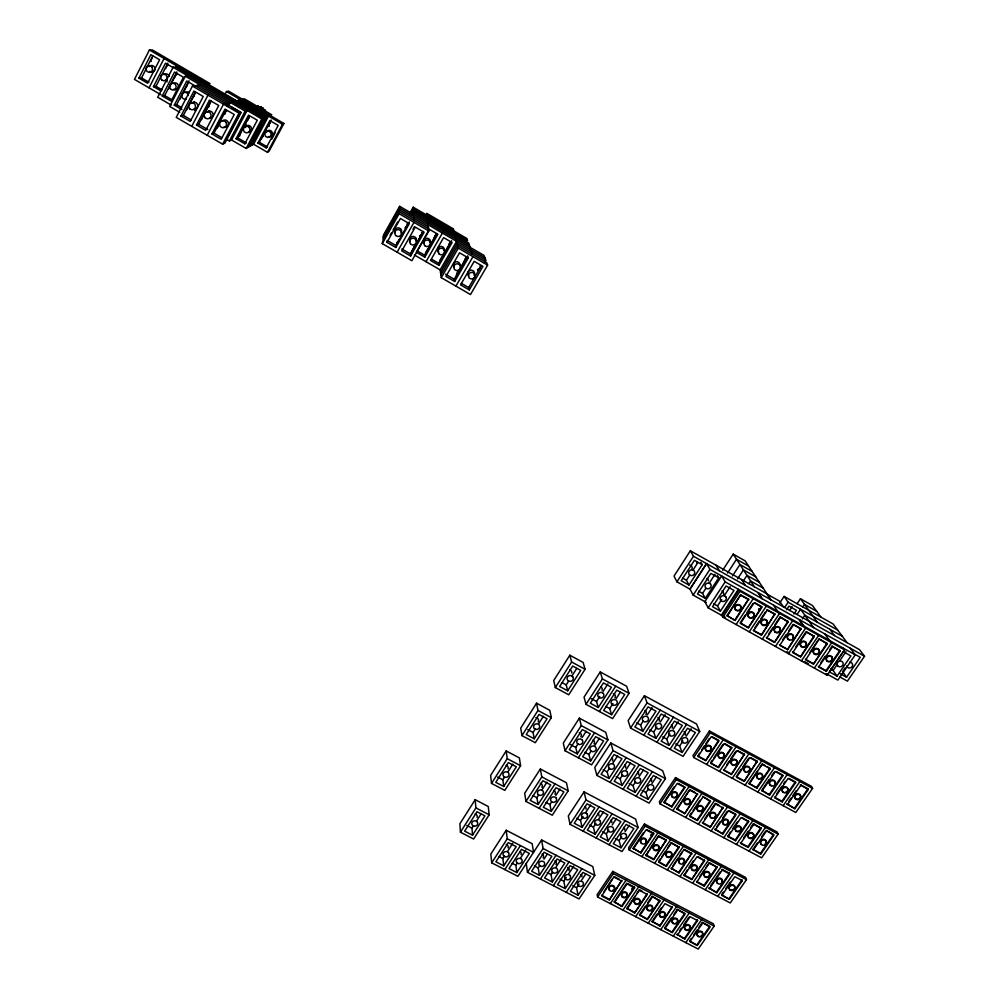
<?xml version="1.0" encoding="UTF-8"?>
<svg xmlns="http://www.w3.org/2000/svg" width="999" height="999" viewBox="0 0 999 999"><rect width="100%" height="100%" fill="white"/><g stroke="black" fill="none" stroke-linecap="round" stroke-linejoin="round"><path stroke-width="1.5" d="M428.146 224.763L428.808 230.969L411.875 260.714L382.28 243.644L399.125 213.711L399.263 211.788L428.583 228.846M399.637 206.306L383.579 234.877L382.954 239.161L399.388 209.927L399.637 206.306L484.016 255.419L485.764 260.165L484.24 262.774M395.966 245.554L387.187 240.484L386.95 242.37L395.816 247.49L395.966 245.554L409.315 221.928M382.28 243.644L382.617 241.371L399.263 211.788M207.705 83.941L210.052 83.616L152.46 50.012L149.425 49.95L134.453 79.396L160.951 94.743M138.886 78.159L150.861 54.633L159.615 59.74L147.627 83.217L138.886 78.159L141.508 77.934L148.926 82.243M141.508 77.934L152.685 56.019M149.051 87.85L164.061 58.491M160.939 90.934L153.484 86.613L165.484 63.162L172.964 67.52M153.484 86.613L155.956 86.314L167.857 63.087M178.659 66.995L173.089 67.27L157.705 97.253L171.216 105.07M162.238 95.991L174.538 72.04L183.454 77.235L171.129 101.136L162.238 95.991L164.673 95.592L172.228 99.962M164.673 95.592L176.873 71.878M168.544 88.936L176.661 73.164M187.999 75.961L185.302 76.211L169.693 106.456L179.683 112.238M181.955 109.628L174.263 105.182L186.751 81.019L195.742 86.264M174.263 105.182L176.623 104.683L188.986 80.769M179.832 99.288L188.062 83.367M200.349 84.977L192.432 86.076L176.224 117.37L222.627 144.181L224.937 143.082L241.096 112.475L195.13 85.702M180.956 116.046L193.918 91.059L203.234 96.478L190.247 121.416L180.956 116.046L183.329 115.422L191.209 119.98M183.329 115.422L195.454 92.07M186.638 109.815L195.18 93.357M191.733 126.336L208.004 95.142M196.478 125.012L209.478 100.112L218.756 105.507L205.732 130.37L196.478 125.012L198.676 124.301L210.839 101.011M202.685 117.32L211.251 100.924M225.037 94.243L226.461 91.533L228.534 91.134L283.941 123.489L269.068 151.224L267.47 152.298L253.571 144.243L246.154 148.439L231.518 139.972L229.383 140.984L226.673 139.423M207.205 135.265L223.514 104.183L230.282 102.422L228.134 106.506M211.938 133.953L224.987 109.128L234.228 114.498L221.166 139.286L211.938 133.953L213.986 133.142L226.174 109.94M226.636 105.744L228.084 102.984L197.765 85.327M222.627 144.181L238.986 113.187L241.096 112.475M227.984 136.276L232.892 126.973M234.29 124.326L239.897 113.699M229.383 140.984L245.18 111.101L247.153 110.439L231.518 139.972M236.026 138.724L248.526 115.135L257.292 120.242L244.78 143.794L236.026 138.724L237.737 137.912L249.375 115.921M238.798 136.376L248.976 117.183M244.78 127.447L246.216 124.738M246.154 148.439L261.813 118.993L268.556 116.109L253.571 144.243M248.064 147.352L263.561 118.244L175.911 67.133M249.95 146.291L265.259 117.52L149.425 49.95M251.773 145.255L266.933 116.808L238.574 100.262M257.867 143.044L269.855 120.579L278.197 125.449L266.184 147.877L257.867 143.044L259.29 142.233L271.166 119.98M271.728 139.173L275.225 132.642M267.47 152.298L282.505 124.251L283.941 123.489M383.266 236.988L399.513 208.092L484.877 257.767M390.147 235.227L391.633 232.592M393.107 229.97L397.552 222.078M386.95 242.37L400.412 218.469L409.303 223.639L395.816 247.49M409.528 213.686L413.186 207.193L466.945 238.524L467.582 240.572L413.224 208.903L413.186 207.193M411.001 212.837L413.224 208.903M411.488 214.91L413.736 210.926L468.693 242.944L470.766 249.55M397.103 252.198L413.998 222.352M412.987 229.295L414.473 226.673M410.601 253.609L423.214 231.418M410.614 256.031L424.125 232.243L415.272 227.098L401.773 250.924L410.614 256.031L410.601 254.008L423.251 231.768M436.65 223.988L437.4 222.352L445.654 227.273L444.855 228.659M445.679 227.385L444.905 228.896L436.675 224.101L437.4 222.352M425.399 253.509L436.8 233.529M424.812 257.18L437.887 234.278L429.37 229.32L416.308 252.26L424.812 257.18L424.675 255.22L436.863 233.878M426.024 261.688L442.395 233.054M440.184 260.289L450.849 241.696M438.986 265.372L452.097 242.545L443.606 237.6L430.519 260.477L438.986 265.372L438.711 263.349L451.685 240.722M441.283 277.685L440.184 269.88L456.605 241.308L458.304 248.114L441.283 277.685L470.492 294.53L487.599 265.147L486.675 262.625L457.717 245.791L440.909 275.012M440.547 272.415L457.155 243.531L485.764 260.165M456.393 274.887L466.858 256.768M454.682 281.481L454.233 279.221L467.732 255.869L468.306 257.904L454.682 281.481L445.929 276.423L459.54 252.809L468.306 257.904M455.919 286.126L472.977 256.643M469.28 289.91L482.942 266.408L474.2 261.326L460.551 284.865L469.28 289.91L468.693 287.562L481.456 265.584M475.187 799.687L459.89 823.75L460.427 832.192L473.638 839.01L489.148 814.784L488.286 806.518L475.187 799.687L475.899 807.904L460.427 832.192M506.193 750.936L490.621 775.424L491.508 783.403L504.795 790.359L520.566 765.709L519.355 757.891L506.193 750.936L507.255 758.678L491.508 783.403M536.55 703.196L520.716 728.096L521.953 735.614L535.302 742.707L551.348 717.619L549.787 710.289L536.55 703.196L537.974 710.464L521.953 735.614M569.83 655.207L553.708 680.531L555.332 687.574L568.743 694.792L585.077 669.293L583.129 662.424L569.83 655.207L571.64 662L585.077 669.293M555.332 687.574L571.64 662M472.539 835.214L484.927 815.846L477.01 811.737L464.635 831.131L472.539 835.214L471.978 828.146L473.613 825.586M476.885 820.466L480.969 814.06M503.708 786.488L516.308 766.782L508.354 762.587L495.754 782.329L503.708 786.488L502.847 779.807L504.507 777.197M507.842 771.99L512.837 764.16M534.228 738.773L547.052 718.718L539.048 714.447L526.236 734.527L534.228 738.773L533.079 732.467L535.464 728.746M538.636 723.776L543.394 716.308M567.682 690.796L580.731 670.404L572.689 666.046L559.652 686.475L567.682 690.796L566.221 684.889L568.643 681.093M571.878 676.036L576.723 668.456M600.249 671.952L584.053 697.115L586.001 704.32L612.599 718.631L629.058 693.356L626.623 686.263L600.249 671.952L602.397 678.908L629.058 693.356M540.347 768.98L524.687 793.293L525.949 801.435L552.272 815.221L568.181 790.808L566.445 782.779L540.347 768.98L541.795 776.897L525.949 801.435M586.001 704.32L602.397 678.908M506.206 830.244L507.267 838.76L533.541 852.384L532.205 843.743L506.206 830.244L490.821 854.095L491.708 862.836L517.907 876.335L541.62 839.947L592.807 866.583L594.78 875.374L579.07 898.938L527.472 872.314L526.223 863.548M579.37 718.156L563.311 743.031L565.022 750.724L591.595 764.859L607.904 739.872L605.719 732.292L579.37 718.156L581.268 725.611L565.022 750.724M767.02 593.868L690.359 550.774L674.025 576.073L676.935 581.83L689.909 589.073L706.48 563.586M491.708 862.836L507.267 838.76M598.289 707.517L590.322 703.221L603.433 682.929L611.413 687.25L598.289 707.517L596.553 701.473L599.8 696.453M603.046 691.42L607.916 683.89M538.074 804.507L550.749 784.939L542.857 780.768L530.194 800.374L538.074 804.507L536.913 797.689L538.586 795.092M541.933 789.922L546.952 782.155M676.935 581.83L693.481 556.268L690.359 550.774M503.758 865.833L516.208 846.64L508.341 842.569L495.904 861.787L503.758 865.833L502.909 858.516L504.557 855.981M507.842 850.898L512.774 843.281M577.285 753.87L590.284 733.84L582.317 729.57L569.33 749.637L577.285 753.87L575.749 747.427L578.159 743.706M582.18 737.487L586.201 731.28M599.325 711.488L615.746 686.138M700.861 562.362L702.197 564.685L688.973 585.064L686.425 580.232L689.697 575.187M692.981 570.129L697.889 562.549M539.135 808.341L555.007 783.865M504.82 869.605L520.417 845.591M611.588 714.672L603.633 710.389L616.77 690.147L624.725 694.467L611.588 714.672L609.715 708.578L612.974 703.558M616.233 698.551L620.292 692.295M578.334 757.804L594.605 732.754M551.223 811.4L563.923 791.882L556.056 787.724L543.356 807.279L551.223 811.4L549.937 804.52L551.623 801.947M555.819 795.491L560.002 789.035M516.845 872.589L529.333 853.446L521.49 849.375L509.015 868.556L516.845 872.589L515.884 865.209L517.532 862.686M520.829 857.617L525.774 850.012M590.571 760.938L603.596 740.971L595.641 736.713L582.629 756.718L590.571 760.938L588.898 754.432L591.321 750.724M594.542 745.766L599.388 738.336M693.156 595.117L709.927 569.368L706.605 563.673L690.034 589.16L693.156 595.117L706.231 602.409M717.282 575.436L718.718 577.847L705.294 598.376L702.572 593.381L705.893 588.286M709.215 583.191L715.034 574.288M722.664 570.254L733.204 554.12L745.129 560.864L770.941 599.787M610.826 742.969L594.792 767.482L596.84 775.374L649.1 803.121L665.459 778.633L662.662 770.716L610.826 742.969L613.061 750.624L665.459 778.633M527.472 872.314L543.056 848.501L541.62 839.947M644.442 695.716L628.134 720.641L630.569 728.084L683.079 756.343L699.725 731.443L696.528 723.975L644.442 695.716L647.077 702.896L699.725 731.443M584.078 791.87L568.306 815.958L570.042 824.312L622.002 851.535L638.099 827.472L635.626 819.093L584.078 791.87L586.001 799.987L570.042 824.312M727.522 573.051L736.538 559.278L748.588 566.083M596.84 775.374L613.061 750.624M708.154 607.829L725.162 581.88L721.628 575.986L704.832 601.673L708.154 607.829L725.286 617.37M539.398 875.286L551.86 856.28L544.093 852.259L531.643 871.278L539.398 875.286L538.236 867.944L539.885 865.421M544.005 859.14L547.302 854.12M630.569 728.084L647.077 702.896M732.492 575.923L739.947 564.547L752.122 571.403M608.953 778.471L601.098 774.3L614.073 754.532L621.94 758.728L608.953 778.471L607.142 771.865L609.552 768.194M612.762 763.298L617.582 755.956M720.404 611.113L712.512 606.718L726.098 585.988L734.003 590.421L720.404 611.113L717.507 605.943L721.728 599.537M724.25 595.691L730.144 586.713M642.769 731.243L634.877 726.985L648.076 706.88L655.981 711.163L642.769 731.243L640.621 725.012L643.069 721.278M647.165 715.047L652.072 707.579M737.562 578.846L743.431 569.917L755.731 576.848M540.434 879.008L556.043 855.244M582.08 827.347L594.842 807.954L587.025 803.833L574.263 823.263L582.08 827.347L580.519 820.354L583.041 816.508M585.576 812.662L590.634 804.957M609.964 782.342L626.223 757.654M743.593 580.556L746.99 575.399L759.415 582.392M721.34 615.172L738.373 589.298M552.322 881.955L564.822 863.011L557.08 858.99L544.592 877.971L552.322 881.955L551.048 874.562L552.697 872.052M556.006 867.045L560.951 859.527M643.756 735.177L660.302 710.064M722.926 617.207L740.022 591.271L739.085 589.747L722.04 615.621L722.926 617.207L827.247 675.274L844.592 649.912L843.381 648.251M583.091 831.156L599.088 806.892M726.985 615.559L740.634 594.867L748.526 599.288L735.164 620.479L726.985 615.559L735.164 620.479M727.284 616.083L740.634 594.867M622.052 785.439L614.223 781.268L627.222 761.55L635.064 765.746L622.052 785.439L620.117 778.77L622.689 774.862M626.136 769.655L630.419 763.149M748.9 583.616L750.624 581.006L763.174 588.074M655.918 738.323L648.051 734.09L661.276 714.035L669.168 718.306L655.918 738.323L653.658 732.042L656.93 727.072M660.214 722.115L665.134 714.66M553.346 885.663L568.993 861.975M595.092 834.177L607.892 814.834L600.099 810.726L587.312 830.094L595.092 834.177L593.418 827.122L595.953 823.288M598.488 819.455L603.558 811.775M623.051 789.297L639.335 764.672M734.864 619.942L748.526 599.288M565.209 888.611L577.734 869.717L570.017 865.708L557.504 884.639L565.209 888.611L563.823 881.168L566.308 877.422M568.793 873.675L573.751 866.17M656.905 742.257L673.476 717.207M736.101 624.537L753.234 598.676M596.103 837.961L612.125 813.773M741.008 621.603L745.279 615.147M746.99 612.574L752.971 603.546M635.114 792.369L627.31 788.223L640.322 768.556L648.151 772.739L635.114 792.369L633.066 785.651L635.639 781.755M639.085 776.56L643.393 770.067M669.043 745.391L661.201 741.171L674.45 721.166L682.305 725.424L669.043 745.391L666.658 739.048L669.942 734.103M673.226 729.145L678.159 721.715M566.233 892.307L581.905 868.68M608.079 840.983L620.903 821.69L613.124 817.594L600.312 836.912L608.079 840.983L606.293 833.878L608.828 830.057M612.212 824.949L616.445 818.568M748.313 627.797L740.459 623.426L754.145 602.772L762.025 607.18L748.313 627.797L761.7 606.655L755.132 602.984M636.101 796.215L652.422 771.665M578.071 895.254L590.621 876.41L582.917 872.402L570.379 891.283L578.071 895.254L576.573 887.761L579.058 884.015M581.543 880.281L585.689 874.05M670.004 749.312L686.613 724.337M749.238 631.855L766.395 606.056M609.078 844.754L625.137 820.629M754.982 627.622L759.265 621.191M760.976 618.618L765.259 612.187M648.126 799.287L640.347 795.154L653.396 775.536L661.188 779.707L648.126 799.287L645.966 792.519L648.551 788.636M651.997 783.453L656.318 776.972M682.117 752.434L674.3 748.226L687.574 728.283L695.416 732.529L682.117 752.434L679.62 746.041L682.916 741.108M686.201 736.163L691.133 728.758M621.016 847.764L613.286 843.705L626.123 824.437L633.878 828.533L621.016 847.764L619.118 840.621L621.665 836.8M625.062 831.705L629.295 825.349M779.857 602.809L784.128 596.415L833.191 624.038L847.04 642.644M774.812 614.01L761.425 635.102L774.812 614.01L766.97 609.615M762.337 639.148L779.532 613.423M784.69 607.392L788.136 602.222L784.128 596.415M768.93 633.641L773.214 627.222M774.937 624.662L779.22 618.244M780.431 617.494L766.683 638.036L774.5 642.382L788.261 621.878L780.082 616.97L788.261 621.878M786.525 609.777L788.985 606.106L796.428 610.289L793.968 613.96M612.762 871.365L597.102 894.754L597.602 897.002L698.226 949.05L714.173 926.098L713.361 923.788L612.762 871.365L613.311 873.563L597.602 897.002M644.48 823.988L628.546 847.789L629.145 849.924L730.257 902.959L746.478 879.607L745.579 877.409L644.48 823.988L645.117 826.086L746.478 879.607M675.536 777.609L659.34 801.797L660.014 803.833L761.613 857.841L778.109 834.103L777.11 832.005L675.536 777.609L676.261 779.595L778.109 834.103M629.145 849.924L645.117 826.086M660.014 803.833L676.261 779.595M789.547 610.551L792.145 606.668M709.452 730.993L692.969 755.594L693.743 757.517L795.791 812.499L812.574 788.373L811.475 786.375L709.452 730.993L710.277 732.854L812.574 788.373M604.07 891.495L612.424 879.02M633.953 846.902L643.319 832.954M664.859 800.811L674.362 786.625M693.743 757.517L710.277 732.854M797.102 603.746L800.449 598.751L812.462 605.519L820.978 617.157M619.18 879.17L614.098 876.523L601.735 895.978L609.34 899.924L621.715 880.494L609.34 899.924M633.304 848.888L646.078 829.844L653.733 833.878L640.946 852.896L633.104 848.176L640.946 852.896M664.223 802.784L677.21 783.416L684.902 787.537L671.902 806.867L663.985 802.11L671.902 806.867M697.989 756.443L711.201 736.75L718.93 740.946L705.706 760.601L697.989 756.443L699.375 753.346M701.847 749.662L704.332 745.966M705.981 743.506L709.278 738.586M774.5 642.382L787.899 621.341M775.399 646.415L792.619 620.766M797.127 614.373L800.586 609.228L813.561 627.634M802.846 606.967L804.545 604.445L816.67 611.288M782.829 639.635L786.275 634.515M788.848 630.681L793.144 624.288M640.746 852.184L653.508 833.178L647.14 829.819M671.665 806.181L684.652 786.862L684.902 787.537M705.706 760.601L718.643 740.309L712.212 736.825M610.314 903.583L626.036 880.206M641.907 856.618L657.916 832.841M672.839 810.651L689.123 786.475M802.322 618.93L804.819 615.222L842.319 636.313M615.084 900.561L626.81 883.141M653.696 859.59L666.271 839.909L653.696 859.59L646.078 855.594L648.413 851.073M650.124 848.538L654.382 842.219M656.081 839.684L658.641 835.888L664.997 839.247M684.702 813.673L697.464 793.718L684.702 813.673L676.81 808.928L689.797 789.622L694.904 792.357M706.63 764.46L723.189 739.872M614.435 902.559L627.01 883.89L634.602 887.836L622.015 906.48L614.248 901.797L622.015 906.48M646.078 855.594L658.641 835.888M677.047 809.602L689.797 789.622M712.25 760.289L710.601 762.749L718.556 767.544L731.817 747.926L725.112 743.818M713.91 757.841L723.001 744.355M800.948 628.658L787.524 649.65L800.948 628.658L794.455 625.012M788.411 653.658L805.669 628.084M795.841 646.89L806.181 631.593L814.335 636.488L800.524 656.88L792.756 652.559L806.555 632.13L814.335 636.488M621.828 905.718L634.402 887.1L628.084 883.803M718.281 766.882L731.518 747.302M622.976 910.126L638.736 886.812M654.645 863.298L670.679 839.585M685.639 817.457L701.947 793.331M634.652 913.024L647.052 893.68L647.265 894.43L634.652 913.024L626.897 908.353L635.302 895.953M636.975 893.468L639.497 889.747L642.02 891.058M660.289 859.015L658.578 861.538L666.395 866.258L679.233 847.339L671.378 842.607L667.969 847.664M661.987 856.493L665.409 851.448M691.32 813.149L689.585 815.721L697.464 820.466L710.514 801.235L702.609 796.465L710.514 801.235M693.056 810.589L699.999 800.324M719.48 771.378L736.076 746.865M627.097 909.115L639.497 889.747M671.378 842.607L658.803 862.262L666.395 866.258M702.871 797.14L689.834 816.408L697.464 820.466M726.748 764.772L729.233 761.101M730.881 758.653L735.851 751.323M800.524 656.88L813.948 635.938M801.398 660.888L818.681 635.376M809.677 652.859L819.168 638.873L827.309 643.756L813.473 664.098L805.731 659.79L819.168 638.873M666.158 865.521L678.983 846.628M697.202 819.779L710.239 800.561M744.355 754.257L731.38 774.45L744.355 754.257L737.961 750.786M635.614 916.657L651.398 893.406M667.332 869.954L683.403 846.303M698.388 824.237L714.735 800.187M732.292 778.283L748.913 753.833M659.902 901.011L652.135 896.328L659.902 901.011L647.252 919.542L639.522 914.884L645.404 906.218M647.926 902.509L651.298 897.564M672.964 865.683L678.096 858.129M679.807 855.606L682.379 851.835M704.932 818.656L709.278 812.262M711.026 809.702L715.371 803.296M639.722 915.646L652.347 897.077M671.49 868.93L684.09 849.312L691.67 853.321L679.058 872.901L671.253 868.193L679.058 872.901M737.062 775.349L741.208 769.242M742.869 766.807L748.676 758.266M813.473 664.098L826.922 643.206M814.335 668.094L831.655 642.657M820.878 662.612L825.199 656.268M829.532 649.924L832.117 646.128L840.246 651.011L826.385 671.291L818.668 666.995L832.517 646.678L832.117 646.128M647.252 919.542L659.677 900.249M678.821 872.164L691.67 853.321M710.189 827.234L722.989 807.379L710.189 827.234L702.584 823.188L715.646 803.983L723.276 808.054M757.155 761.201L744.168 781.343L757.155 761.201L750.786 757.741M648.201 923.176L664.023 899.987M679.994 876.598L696.091 852.996M711.113 830.993L727.484 807.005M659.827 926.048L672.265 906.805L659.827 926.048L652.097 921.39L657.155 913.985M658.841 911.525L661.363 907.816M698.014 856.667L704.582 860.713L691.695 879.532L684.14 875.561L687.324 869.804M689.035 867.294L693.331 861.026M716.77 826.697L720.254 821.59M722.864 817.769L727.222 811.388M745.067 785.164L761.725 760.776M652.31 922.164L664.959 903.645L672.489 907.554M684.14 875.561L697.015 856.717L704.582 860.713M715.296 829.957L728.383 810.788L735.988 814.859L722.889 833.99L715.022 829.257L722.889 833.99M767.369 766.745L770.241 768.768L756.917 788.223L748.988 783.441L757.304 771.278M759.789 767.632L762.287 763.985L764.834 765.359M826.385 671.291L825.998 670.716L839.847 650.449M749.3 784.115L762.287 763.985M837.05 676.148L829.37 671.865L843.206 651.66L850.898 655.968L837.05 676.148L833.141 670.454L837.412 664.198M839.984 660.451L845.978 651.685M691.695 879.532L704.32 859.989M722.602 833.278L735.689 814.173L729.357 810.788M756.917 788.223L756.605 787.549L769.917 768.119M660.764 929.669L676.623 906.543M692.607 883.216L708.741 859.677M723.788 837.736L740.197 813.81M671.39 918.044L664.647 927.884L672.364 932.542L685.052 914.097L677.31 909.427L673.925 914.347M699.937 876.435L704.233 870.179M705.956 867.681L709.39 862.674L717.195 867.369L704.283 886.138L696.765 882.192L709.39 862.674M742.045 817.569L748.663 821.64L735.539 840.721L727.971 836.687L730.306 832.167M732.929 828.346L737.299 821.99M757.804 792.032L774.487 767.707M677.547 910.189L664.872 928.658L672.364 932.542M727.971 836.687L741.083 817.582L748.663 821.64M845.154 667.906L842.607 671.615L846.565 677.247L860.264 657.33L853.945 653.783M762.537 789.098L769.205 779.382M771.703 775.748L774.2 772.115M850.311 648.264L855.231 654.869L837.899 680.107L826.348 673.676M762.025 790.971L775.374 771.553L782.979 775.674L769.63 795.067L761.713 790.309L769.63 795.067M672.127 931.767L684.802 913.336L677.31 909.427M704.283 886.138L704.02 885.401L716.92 866.645M735.539 840.721L735.252 840.009L748.363 820.953M769.305 794.405L782.642 775.024L782.979 775.674M693.481 556.268L859.59 649.7L864.547 656.243L847.389 681.156L839.797 676.922M673.289 936.15L689.173 913.086M705.194 889.809L721.365 866.345M736.438 844.455L752.871 820.591M679.682 930.681L681.38 928.221M683.915 924.55L688.998 917.182M710.789 885.551L720.254 871.815M743.818 837.624L748.189 831.28M750.823 827.472L753.446 823.663L761.313 828.408L748.164 847.427L740.621 843.418L753.758 824.362L753.446 823.663M770.504 798.875L787.224 774.612M677.384 935.139L690.084 916.72L697.577 920.616L684.852 939.01L677.147 934.365L684.852 939.01M709.34 888.785L722.265 870.042L721.977 869.317L729.495 873.288L729.782 874.013L716.845 892.731L709.078 888.049L716.845 892.731M776.897 793.518L781.905 786.263M783.566 783.84L785.239 781.418M684.615 938.223L697.314 919.842L697.577 920.616M716.57 891.982L729.495 873.288M748.164 847.427L747.851 846.715L760.988 827.709M795.329 781.905L795.679 782.567L782.304 801.91L781.955 801.223L795.329 781.905L789.01 778.471M685.776 942.606L701.685 919.604M717.744 896.39L733.94 872.989M749.038 851.16L765.509 827.359M691.32 938.373L689.622 940.821L697.314 945.454L710.064 927.109L702.334 922.452L698.95 927.359M693.855 934.702L697.252 929.807M723.326 892.132L721.603 894.617L729.37 899.3L742.332 880.631L742.032 879.894L729.083 898.551M725.911 888.398L730.232 882.167M760.739 854.12L760.426 853.408L773.588 834.44L766.058 830.419L773.913 835.139L760.739 854.12L752.909 849.4L757.292 843.081M761.675 836.75L765.184 831.68M783.166 805.694L799.912 781.505M702.597 923.226L689.872 941.607L697.314 945.454M753.221 850.124L766.383 831.118M788.711 801.548L791.22 797.939M792.894 795.516L796.24 790.696M787.387 804.645L800.773 785.326L800.411 784.665L807.979 788.76L808.341 789.422L794.929 808.715L787.037 803.97L794.929 808.715M697.065 944.667L709.789 926.335L702.334 922.452M794.58 808.041L807.979 788.76M266.184 147.877L267.532 147.015L259.29 142.233M244.78 143.794L246.403 142.932L237.737 137.912M270.142 115.434L271.703 114.773L259.902 107.767M254.57 107.942L256.318 107.355M232.43 101.861L240.534 99.75M242.445 99.263L244.305 98.776L258.654 107.155M447.54 228.134C439.685 224.051 454.92 233.179 448.239 228.546M447.003 228.396L448.613 229.433L448.064 229.008M445.254 227.797L447.14 228.821M435.264 223.202L434.053 222.577M259.603 108.017C252.297 104.758 270.579 115.047 262.487 109.665M534.39 865.958L538.236 867.944M547.215 872.589L551.048 874.562M560.014 879.195L563.823 881.168M572.764 885.788L576.573 887.761M499.013 856.505L502.909 858.516M512 863.211L515.884 865.209M466.758 825.449L471.978 828.146M601.56 895.229L609.153 899.162M626.897 908.353L634.452 912.262M639.522 914.884L647.052 918.78M652.097 921.39L659.602 925.286M613.311 873.563L714.173 926.098M614.285 877.259L621.902 881.23M639.697 890.496L647.265 894.43M475.899 807.904L489.148 814.784M543.056 848.501L594.78 875.374M576.648 818.318L580.519 820.354M589.56 825.099L593.418 827.122M602.447 831.867L606.293 833.878M615.284 838.598L619.118 840.621M497.602 777.047L502.847 779.807M533.004 795.629L536.913 797.689M546.041 802.484L549.937 804.52M645.866 854.869L653.471 858.865M683.89 874.837L691.445 878.795M696.503 881.443L704.02 885.401M729.37 899.3L721.89 895.366L734.827 876.685L742.332 880.631M658.865 836.588L666.495 840.621M671.615 843.318L679.233 847.339M684.34 850.037L691.92 854.033M709.652 863.398L717.195 867.369M722.265 870.042L729.782 874.013M586.001 799.987L638.099 827.472M507.255 758.678L520.566 765.709M541.795 776.897L568.181 790.808M527.809 729.67L533.079 732.467M603.246 769.792L607.142 771.865M616.233 776.71L620.117 778.77M629.195 783.591L633.066 785.651M642.107 790.471L645.966 792.519M676.81 808.928L684.452 812.986M702.322 822.489L709.927 826.535M727.684 835.988L735.252 840.009M740.321 842.706L747.851 846.715M752.909 849.4L760.426 853.408M570.491 744.63L575.749 747.427M584.964 752.334L588.898 754.432M581.268 725.611L607.904 739.872M678.246 783.441L683.366 786.176M716.645 803.983L719.18 805.331M690.059 790.296L697.727 794.392M753.758 824.362L761.313 828.408M537.974 710.464L551.348 717.619M434.34 220.979L435.102 221.303L433.017 220.067L436.75 222.128L431.293 218.943L434.078 220.816M562.237 682.742L566.221 684.889M636.713 722.901L640.621 725.012M649.762 729.944L653.658 732.042M662.774 736.95L666.658 739.048M675.749 743.955L679.62 746.041M697.727 755.806L705.431 759.964M723.438 769.667L731.093 773.8M736.226 776.573L743.868 780.681M748.988 783.441L756.605 787.549M774.387 797.152L781.955 801.223M591.283 698.638L596.553 701.473M605.781 706.455L609.715 708.578M718.556 767.544L710.876 763.398L724.113 743.756L731.817 747.926M731.38 774.45L723.713 770.316L736.987 750.736L744.667 754.894M744.168 781.343L736.525 777.222L749.812 757.692L757.479 761.85M782.304 801.91L774.725 797.826L788.086 778.446L795.679 782.567M776.298 771.578L781.368 774.337M762.612 764.635L770.241 768.768M800.773 785.326L808.341 789.422M705.294 598.376L697.464 594.005L710.876 573.451L718.718 577.847M840.259 673.726L846.565 677.247M713.598 603.771L717.507 605.943M830.594 669.043L833.141 670.454M740.147 622.889L748.001 627.26M753.271 630.194L761.101 634.565M766.345 637.487L774.163 641.833M779.395 644.755L787.175 649.088M792.394 651.997L800.162 656.318M805.356 659.215L813.099 663.536M818.293 666.42L825.998 670.716M761.425 635.102L753.596 630.744L767.307 610.139L775.162 614.535M787.524 649.65L779.744 645.304L793.506 624.825L801.31 629.195M786.9 651.735L789.597 653.234M804.445 661.488L808.316 663.636M682.579 578.084L686.425 580.232M688.973 585.064L681.206 580.731L694.43 560.327L702.197 564.685M698.701 591.208L702.572 593.381M709.927 569.368L864.547 656.243M725.162 581.88L855.231 654.869M740.022 591.271L844.592 649.912M740.946 595.367L748.85 599.8M819.555 639.41L827.309 643.756M832.517 646.678L840.246 651.011M788.136 602.222L837.699 630.107M260.539 108.529L261.526 109.091M414.398 254.982L440.184 269.88M401.848 248.963L410.601 254.008M445.566 274.213L454.233 279.221M461.288 283.291L468.693 287.562M155.956 86.314L162.113 89.885M176.623 104.683L181.693 107.63M198.676 124.301L207.842 129.595M213.986 133.142L221.803 137.675M417.457 251.049L424.675 255.22M431.518 259.191L438.711 263.349M192.432 86.076L238.986 113.187M399.388 209.927L428.371 226.773M399.125 213.711L428.808 230.969M458.304 248.114L487.599 265.147M226.461 91.533L282.505 124.251M227.784 96.054L236.201 100.961M173.089 67.27L261.813 118.993M437.437 222.59L445.629 227.148M185.302 76.211L245.18 111.101M444.08 227.273L437.025 223.164L444.105 227.397M437.787 224.425L443.656 227.847M413.773 212.725L469.368 245.105M231.693 107.193L240.597 112.375M447.852 229.233L449.962 230.744L444.93 227.959M431.968 221.341L430.944 220.642M520.204 851.648L520.604 852.035A3.022 2.735 -6.5 0 1 521.028 854.582M580.981 874.412L581.381 874.787A2.997 2.685 -9 0 1 581.918 876.772M585.014 806.618L585.414 807.005A3.047 2.76 -10.1 0 1 585.951 809.053M624.013 827.309L624.088 827.372A3.034 2.735 -11.5 0 1 624.462 829.932M610.839 820.216L611.238 820.604A3.034 2.747 -11.1 0 1 611.763 822.639M597.951 813.423L598.339 813.823A3.034 2.747 -10.6 0 1 598.876 815.858M666.695 856.155L666.321 855.768A3.022 2.697 -13.1 0 1 670.841 852.035L671.228 852.422A3.022 2.697 -13.1 0 1 670.941 855.868M653.983 849.462L653.596 849.075A3.022 2.71 -12.7 0 1 658.116 845.329L658.503 845.716A3.022 2.71 -12.7 0 1 658.865 848.251M704.632 876.098L704.245 875.723A3.009 2.672 -14.2 0 1 708.778 872.015L709.153 872.389A3.009 2.672 -14.2 0 1 708.853 875.811M691.645 869.093L691.708 869.155A3.009 2.685 -13.8 0 1 696.166 865.371L696.553 865.758A3.009 2.685 -13.8 0 1 696.877 868.268M729.732 889.31L729.357 888.923A2.997 2.66 -14.8 0 1 733.878 885.239L734.265 885.614A2.997 2.66 -14.8 0 1 734.74 887.599M624.75 764.822L625.149 765.222A3.072 2.797 -12.8 0 1 625.524 767.831M611.75 757.879L612.15 758.278A3.072 2.81 -12.3 0 1 612.524 760.901M650.649 778.646L651.048 779.045A3.059 2.785 -13.7 0 1 651.41 781.643M637.724 771.74L638.111 772.14A3.059 2.785 -13.2 0 1 638.486 774.749M748.538 837.287L748.164 836.9A3.034 2.71 -16.6 0 1 752.746 833.141L753.121 833.528A3.034 2.71 -16.6 0 1 753.608 835.551M671.453 724.899L671.84 725.311A3.097 2.835 -16 0 1 672.202 727.959M468.893 275.974L468.444 275.499A3.372 3.347 -57.9 0 1 473.339 270.916L473.788 271.391A3.372 3.347 -57.9 0 1 474.013 275.125M454.046 267.195L453.971 267.108A3.372 3.347 -67.5 0 1 458.853 262.512L459.303 262.999A3.372 3.347 -67.5 0 1 459.965 265.484M438.848 252.085L438.411 251.611A3.272 3.247 -82.2 0 1 443.131 247.153L443.568 247.627A3.272 3.247 -82.2 0 1 444.056 250.662M829.857 629.308L834.44 635.576M800.449 598.751L817.357 622.277M824.812 633.94L829.457 640.421M783.616 607.117L779.557 601.123L766.907 594.018L770.841 599.937M826.086 673.551L827.247 675.274M773.401 605.082L777.796 611.4M758.253 592.682L762.137 598.676M733.204 554.12L754.332 586.738M758.104 592.694L761.975 598.676M741.62 579.582L745.279 585.377M716.058 565.222L719.455 570.866M653.508 833.178L653.733 833.878M471.478 251.86L472.215 254.221M634.402 887.1L634.602 887.836M455.532 237.038L456.056 239.148M454.046 232.692L454.545 234.703M427.734 220.854L427.934 222.777M426.873 216.858L427.06 218.694M413.736 210.926L413.861 216.433M413.898 218.369L413.948 220.329M268.631 126.436A4.845 4.67 66.3 0 1 269.905 123.014M268.893 126.299A4.845 4.658 66.4 0 1 269.018 125.05M269.455 123.888A4.845 4.658 66.4 0 1 270.167 122.889M268.419 136.563A3.234 3.109 65.3 0 0 271.778 131.568L271.341 131.106A3.234 3.109 65.3 0 0 266.346 132.492M261.338 139.073A4.833 4.658 64.4 0 1 263.436 136.164M151.111 61.526A5.107 4.808 62.6 0 1 151.211 60.227M151.636 59.003A5.107 4.808 62.6 0 1 152.36 57.954M154.308 71.054A3.409 3.209 62 0 1 149.738 71.366M149.213 66.608A3.409 3.209 62 0 1 153.784 66.309L154.246 66.783A3.409 3.209 62 0 1 154.658 70.517M167.195 80.469A3.397 3.209 62.2 0 1 165.31 80.407M164.123 74.575A3.397 3.209 62.2 0 1 168.244 74.713L168.694 75.187A3.397 3.209 62.2 0 1 169.306 76.361M165.647 68.631A5.095 4.808 62.9 0 1 166.084 67.42M166.808 66.371A5.095 4.808 62.9 0 1 167.782 65.572M166.234 80.882A5.07 4.795 61.6 0 1 167.058 81.93M245.429 127.547A3.397 3.259 63.9 0 1 246.029 126.411M251.099 130.844A3.397 3.259 63.9 0 1 250.112 131.643M247.64 120.03A5.095 4.895 64.9 0 1 248.838 117.757M247.952 119.905A5.082 4.883 64.9 0 1 249.151 117.632M248.576 132.143A3.397 3.259 63.9 0 0 250.786 126.723L250.337 126.236A3.397 3.259 63.9 0 0 245.342 127.085M239.785 135.914A5.082 4.87 62.9 0 1 241.109 132.355M174.6 77.522A5.195 4.92 62.9 0 1 175.037 76.286M175.774 75.212A5.195 4.92 62.9 0 1 176.773 74.401M173.651 89.286A3.459 3.272 62.1 0 0 177.71 84.228L177.248 83.741A3.459 3.272 62.1 0 0 173.576 83.242M186.014 99.101A3.521 3.347 62 0 1 182.879 98.352L182.405 97.852A3.521 3.347 62 0 1 187.113 93.107L187.587 93.606A3.521 3.347 62 0 1 188.361 95.504M186.651 86.438A5.232 4.97 63 0 1 187.1 85.19M186.301 98.601A3.496 3.309 62.2 0 1 185.689 98.327M185.627 92.233A3.496 3.309 62.2 0 1 189.335 92.732M224.013 126.898A3.584 3.422 62.5 0 0 227.66 121.379L227.185 120.867A3.584 3.422 62.5 0 0 222.315 121.191M224.363 114.348A5.37 5.132 63.5 0 1 226.673 111.114M216.771 128.409A5.345 5.12 61.6 0 1 218.594 126.461M224.75 114.223A5.357 5.12 63.5 0 1 225.225 112.937M193.744 102.198A3.596 3.422 61.9 0 1 194.405 102.085M208.454 111.351A3.584 3.422 62.2 0 1 209.078 111.101M194.293 109.578A5.395 5.132 61.1 0 1 195.155 110.677M194.73 109.465A5.382 5.12 61.1 0 1 195.604 110.564M194.031 109.291A3.609 3.434 61.9 0 0 197.003 103.571L196.516 103.059A3.609 3.434 61.9 0 0 191.633 103.397M193.719 96.541A5.407 5.145 62.7 0 1 194.193 95.242M209.378 118.182A3.596 3.422 62.2 0 0 212.362 112.487L211.875 111.975A3.596 3.422 62.2 0 0 206.993 112.313M201.498 119.555A5.37 5.12 61.3 0 1 202.273 118.456M208.941 106.843A5.395 5.145 63.1 0 1 209.066 105.457M209.54 104.171A5.395 5.145 63.1 0 1 210.327 103.059M423.676 240.672A3.272 3.247 88.4 0 1 424.076 239.473M430.02 240.247A3.272 3.247 88.4 0 1 430.119 240.884M438.124 247.615A3.259 3.234 -82.4 0 1 438.499 247.09M435.801 233.991A4.92 4.87 -89.6 0 1 434.378 237.475M435.751 233.654A4.908 4.858 -89.6 0 1 434.328 237.125M424.013 242.919A3.284 3.247 88.4 0 1 429.058 238.986L429.495 239.46A3.284 3.247 88.4 0 1 429.995 242.507M427.547 249.438A4.895 4.858 85.8 0 1 426.298 251.636M441.57 257.555A4.883 4.858 -83.5 0 1 440.309 259.752M449.675 243.431A4.908 4.858 -81.5 0 1 449.188 244.605M449.6 243.069A4.895 4.858 -81.6 0 1 449.113 244.243M543.131 857.866A3.009 2.71 -7.5 0 0 542.969 854.869L542.582 854.482A3.009 2.71 -7.5 0 0 542.107 854.17M555.956 864.522A2.997 2.697 -8 0 0 555.806 861.525L555.419 861.138A2.997 2.697 -8 0 0 554.944 860.838M569.005 870.678A2.997 2.685 -8.5 0 0 568.606 868.168L568.219 867.781A2.997 2.685 -8.5 0 0 567.757 867.482M508.029 847.851A3.034 2.735 -5.9 0 0 507.592 845.304L507.192 844.917A3.034 2.735 -5.9 0 0 506.181 844.392M416.146 238.474A3.397 3.372 80.9 0 1 416.258 239.123M407.492 223.476A5.12 5.057 78.4 0 1 404.982 227.909M407.505 223.127A5.12 5.057 78.4 0 1 407.33 224.45M406.83 225.687A5.12 5.057 78.4 0 1 406.044 226.748M398.988 239.56A5.107 5.045 72.5 0 1 396.653 242.657M395.217 232.742A3.422 3.372 75.6 0 1 400.449 228.659L400.899 229.146A3.422 3.372 75.6 0 1 401.173 232.929M413.773 246.691A5.082 5.045 77.4 0 1 412.312 250.287M410.239 241.795A3.409 3.372 80.8 0 1 415.122 237.163L415.572 237.65A3.409 3.372 80.8 0 1 416.108 240.809M421.965 233.291A5.107 5.057 83.7 0 1 421.466 234.528M420.666 235.589A5.107 5.057 83.7 0 1 419.617 236.401M421.94 232.942A5.095 5.045 83.7 0 1 421.441 234.166M420.641 235.227A5.095 5.045 83.7 0 1 419.605 236.039M465.609 258.629A5.07 5.02 -69.3 0 1 464.298 260.901M465.497 258.229A5.057 5.02 -69.5 0 1 464.985 259.44M457.355 271.915A5.045 5.007 -65.4 0 1 457.18 273.214M480.244 265.722A5.057 5.007 -60.8 0 1 477.697 270.092M478.608 268.856A5.045 4.995 -61 0 1 477.559 269.655M538.111 721.84A3.097 2.86 -8.9 0 0 537.937 718.668L537.537 718.269A3.097 2.86 -8.9 0 0 535.914 717.594M691.957 568.918A3.084 2.885 -23.1 0 0 691.62 566.208L691.221 565.796A3.084 2.885 -23.1 0 0 689.647 565.097M697.065 561.838A4.62 4.321 -23.7 0 1 696.553 562.899M846.615 665.946A3.109 2.81 -25.2 0 0 847.065 666.945L847.439 667.357A3.109 2.81 -25.2 0 0 852.172 663.423L851.797 663.011A3.109 2.81 -25.2 0 0 849.637 662.325M839.01 657.042A3.122 2.835 -25.1 0 1 839.172 658.691M723.388 593.893A3.147 2.922 -23.4 0 0 722.889 591.708L722.489 591.283A3.147 2.922 -23.4 0 0 722.015 590.946M792.756 638.174A3.172 2.897 -24.3 0 0 792.744 634.902L792.357 634.49A3.172 2.897 -24.3 0 0 787.574 638.523L787.961 638.935A3.172 2.897 -24.3 0 0 789.56 639.635M740.833 607.804A3.184 2.935 -23.5 0 0 740.334 605.606L739.934 605.182A3.184 2.935 -23.5 0 0 735.152 609.253L735.863 610.202A3.184 2.935 -23.5 0 0 740.646 606.118L740.247 605.694A3.184 2.935 -23.5 0 0 735.464 609.777M740.384 608.903A3.184 2.935 -23.5 0 1 736.038 610.014M753.496 612.961A3.172 2.922 -23.7 0 1 753.82 615.721M753.146 616.733A3.172 2.922 -23.7 0 1 751.56 617.644M749.737 617.607A3.172 2.922 -23.7 0 1 748.713 617.032M748.638 617.132A3.184 2.935 -23.7 0 1 753.421 613.061M766.62 620.304A3.172 2.922 -24 0 1 766.645 623.576M766.258 624.05A3.172 2.922 -24 0 1 765.796 624.45M764.672 624.974A3.172 2.922 -24 0 1 761.837 624.35L761.438 623.938A3.172 2.922 -24 0 1 766.221 619.88L766.957 620.829A3.172 2.922 -24 0 1 762.162 624.887L761.775 624.462A3.172 2.922 -24 0 1 766.558 620.404M831.643 656.655A3.159 2.86 -24.8 0 1 831.63 659.889M830.781 660.751A3.159 2.86 -24.8 0 1 829.657 661.263M828.446 661.35A3.159 2.86 -24.8 0 1 826.847 660.651M826.86 660.801A3.159 2.872 -24.8 0 1 831.655 656.805M759.015 608.416A4.758 4.396 -24.2 0 1 758.478 609.49M817.856 653.533A3.159 2.872 -24.7 0 0 818.718 649.425L818.331 649.013A3.159 2.872 -24.7 0 0 813.536 653.021L814.297 653.995A3.159 2.872 -24.7 0 0 819.093 649.987L818.705 649.562A3.159 2.872 -24.7 0 0 813.91 653.583M817.319 653.846A3.159 2.872 -24.7 0 1 813.923 653.433M805.756 645.429A3.159 2.885 -24.5 0 0 805.743 642.182L805.356 641.758A3.159 2.885 -24.5 0 0 800.574 645.779L801.323 646.753A3.172 2.885 -24.5 0 0 806.118 642.732L805.731 642.307A3.172 2.885 -24.5 0 0 800.936 646.341M805.369 645.903A3.159 2.885 -24.5 0 1 804.894 646.303M803.77 646.815A3.159 2.885 -24.5 0 1 802.559 646.89M801.435 646.528A3.159 2.885 -24.5 0 1 800.961 646.203M710.751 749.462A3.084 2.797 -17.2 0 0 710.689 746.328L710.301 745.928A3.084 2.797 -17.2 0 0 705.656 749.812L706.056 750.212A3.084 2.797 -17.2 0 0 708.828 750.798M710.376 749.912A3.084 2.797 -17.2 0 1 709.927 750.299M723.888 755.918A3.084 2.797 -17.5 0 0 723.563 753.296L723.176 752.896A3.084 2.797 -17.5 0 0 718.531 756.767L718.918 757.167A3.084 2.797 -17.5 0 0 721.69 757.754M723.239 756.867A3.084 2.797 -17.5 0 1 722.789 757.254M749.725 768.681A3.072 2.772 -18.1 0 0 749.188 767.17L748.813 766.77A3.072 2.772 -18.1 0 0 744.168 770.616L744.555 771.016A3.072 2.772 -18.1 0 0 745.541 771.553M749.512 769.767A3.072 2.772 -18.1 0 1 747.876 771.403M762.487 775.586A3.072 2.76 -18.4 0 0 761.95 774.075L761.575 773.676A3.072 2.76 -18.4 0 0 756.93 777.509L757.304 777.909A3.072 2.76 -18.4 0 0 758.878 778.571M762.262 776.673A3.072 2.76 -18.4 0 1 760.626 778.296M800.474 796.715A3.059 2.735 -19.2 0 0 800.012 794.667L799.625 794.267A3.059 2.735 -19.2 0 0 794.979 798.076L795.354 798.476A3.059 2.735 -19.2 0 0 799.188 798.563M800.024 797.739A3.059 2.735 -19.2 0 1 799.65 798.189M736.713 762.849A3.084 2.785 -17.8 0 0 736.4 760.239L736.013 759.839A3.084 2.785 -17.8 0 0 731.368 763.698L731.755 764.098A3.084 2.785 -17.8 0 0 732.754 764.647M736.076 763.81A3.084 2.785 -17.8 0 1 735.614 764.185M733.928 764.772A3.084 2.785 -17.8 0 1 733.328 764.759M787.662 790.409A3.072 2.747 -19 0 0 787.362 787.824L786.975 787.424A3.072 2.747 -19 0 0 782.329 791.245L782.716 791.645A3.072 2.747 -19 0 0 783.703 792.17M787.374 790.908A3.072 2.747 -19 0 1 785.451 792.207M774.7 784.053A3.072 2.76 -18.7 0 0 774.675 780.956L774.287 780.556A3.072 2.76 -18.7 0 0 769.642 784.39L770.029 784.789A3.072 2.76 -18.7 0 0 771.59 785.439M645.854 714.372A3.097 2.847 -15.1 0 0 645.754 711.188L645.354 710.789A3.097 2.847 -15.1 0 0 644.879 710.464M659.178 720.916A3.097 2.835 -15.6 0 0 658.816 718.256L658.416 717.856A3.097 2.835 -15.6 0 0 657.941 717.532M685.177 734.977A3.097 2.822 -16.4 0 0 684.827 732.342L684.44 731.93A3.097 2.822 -16.4 0 0 683.965 731.605M601.997 690.222A3.109 2.885 -13.3 0 0 601.598 687.524L601.198 687.112A3.109 2.885 -13.3 0 0 600.711 686.788M614.909 697.864A3.109 2.872 -13.9 0 0 614.797 694.667L614.385 694.255A3.109 2.872 -13.9 0 0 613.361 693.693M571.765 673.001A3.122 2.91 -11.9 0 0 571.203 670.853L570.791 670.441A3.122 2.91 -11.9 0 0 569.755 669.879M594.043 743.855A3.097 2.847 -11.7 0 0 593.906 740.684L593.506 740.284A3.097 2.847 -11.7 0 0 593.019 739.959M580.869 736.812A3.097 2.847 -11.1 0 0 580.719 733.641L580.319 733.241A3.097 2.847 -11.1 0 0 579.295 732.679M676.872 795.866A3.059 2.76 -14.5 0 0 676.785 792.781L676.398 792.394A3.059 2.76 -14.5 0 0 671.827 796.203L672.215 796.603A3.059 2.76 -14.5 0 0 673.788 797.252M676.048 796.69A3.059 2.76 -14.5 0 1 674.974 797.177M715.659 814.734A3.047 2.735 -15.6 0 0 715.122 813.248L714.735 812.849A3.047 2.735 -15.6 0 0 710.164 816.645L710.539 817.032A3.047 2.735 -15.6 0 0 711.013 817.344M715.459 815.808A3.047 2.735 -15.6 0 1 714.822 816.745M712.699 817.694A3.047 2.735 -15.6 0 1 712.1 817.681M727.884 823.076A3.047 2.722 -16 0 0 727.834 820.029L727.447 819.642A3.047 2.722 -16 0 0 722.864 823.413L723.251 823.8A3.047 2.722 -16 0 0 724.799 824.45M727.509 823.513A3.047 2.722 -16 0 1 726.548 824.175M688.86 803.521A3.047 2.747 -14.9 0 0 689.61 799.625L689.223 799.225A3.047 2.747 -14.9 0 0 684.64 803.034L685.027 803.433A3.047 2.747 -14.9 0 0 686.6 804.083M688.348 803.808A3.047 2.747 -14.9 0 1 687.774 804.008M765.746 843.268A3.034 2.697 -16.9 0 0 765.721 840.246L765.346 839.859A3.034 2.697 -16.9 0 0 760.751 843.618L761.138 844.005A3.034 2.697 -16.9 0 0 761.588 844.305M765.384 843.718A3.034 2.697 -16.9 0 1 764.934 844.08M702.722 809.015A3.047 2.747 -15.3 0 0 702.384 806.443L701.997 806.056A3.047 2.747 -15.3 0 0 697.414 809.852L697.801 810.239A3.047 2.747 -15.3 0 0 701.111 810.614M702.447 809.515A3.047 2.747 -15.3 0 1 701.635 810.326M753.159 836.563A3.034 2.71 -16.6 0 1 752.796 837M751.822 837.661A3.034 2.71 -16.6 0 1 749 837.599M740.808 829.332A3.034 2.71 -16.3 0 0 740.496 826.785L740.109 826.398A3.034 2.71 -16.3 0 0 735.526 830.169L735.913 830.556A3.034 2.71 -16.3 0 0 738.049 831.205M740.546 829.832A3.034 2.71 -16.3 0 1 738.636 831.118M683.978 862.1A3.022 2.697 -13.5 0 0 683.903 859.09L683.516 858.715A3.022 2.697 -13.5 0 0 678.995 862.437L679.382 862.824A3.022 2.697 -13.5 0 0 679.844 863.124M683.616 862.537A3.022 2.697 -13.5 0 1 682.667 863.186M696.615 868.755A3.009 2.685 -13.8 0 1 694.742 870.029M693.568 870.104A3.009 2.685 -13.8 0 1 692.482 869.779M645.854 842.032A3.022 2.722 -12.3 0 0 645.754 838.998L645.366 838.611A3.022 2.722 -12.3 0 0 640.846 842.369M641.695 843.069A3.022 2.722 -12.3 0 1 641.233 842.756M651.186 834.352A4.533 4.083 -12.6 0 1 650.699 835.339M658.603 848.738A3.022 2.71 -12.7 0 1 656.718 850.024M656.131 850.112A3.022 2.71 -12.7 0 1 654.445 849.774M669.43 856.705A3.022 2.697 -13.1 0 1 667.694 856.68M734.315 888.586A2.997 2.66 -14.8 0 1 733.94 889.023M732.991 889.659A2.997 2.66 -14.8 0 1 730.182 889.61M721.778 881.992A3.009 2.672 -14.5 0 0 721.728 879.02L721.353 878.633A3.009 2.672 -14.5 0 0 716.82 882.329L717.195 882.716A3.009 2.672 -14.5 0 0 717.657 883.016M707.342 876.647A3.009 2.672 -14.2 0 1 705.606 876.623M541.883 787.312A3.059 2.785 -8.2 0 0 541.72 784.215L541.321 783.815A3.059 2.785 -8.2 0 0 540.297 783.278M554.932 794.18A3.047 2.785 -8.8 0 0 554.782 791.096L554.383 790.696A3.047 2.785 -8.8 0 0 553.896 790.384M508.029 768.855A3.072 2.81 -6.5 0 0 507.592 766.245L507.192 765.846A3.072 2.81 -6.5 0 0 506.156 765.296M477.047 817.394A3.034 2.76 -4.5 0 0 476.598 814.822L476.198 814.435A3.034 2.76 -4.5 0 0 475.174 813.898M708.403 580.831A3.109 2.897 -23.3 0 0 707.854 579.245L707.467 578.821A3.109 2.897 -23.3 0 0 706.992 578.496M724.038 594.18A3.134 2.91 -23.4 0 1 723.763 594.705M651.748 909.315A2.985 2.647 -11.4 0 0 652.01 905.931L651.623 905.556A2.985 2.647 -11.4 0 0 647.165 909.215L647.539 909.602A2.985 2.647 -11.4 0 0 649.088 910.214M651.311 909.677A2.985 2.647 -11.4 0 1 650.799 909.952M664.934 914.934A2.985 2.647 -11.8 0 0 664.585 912.462L664.21 912.087A2.985 2.647 -11.8 0 0 659.74 915.746L660.127 916.12A2.985 2.647 -11.8 0 0 660.589 916.42M664.672 915.409A2.985 2.647 -11.8 0 1 663.885 916.195M662.824 916.67A2.985 2.647 -11.8 0 1 661.101 916.632M612.862 890.271A2.997 2.672 -10.2 0 0 614.048 886.213L613.661 885.838A2.997 2.672 -10.2 0 0 609.203 889.522L609.59 889.909A2.997 2.672 -10.2 0 0 610.052 890.209M626.848 895.778A2.997 2.672 -10.6 0 0 626.735 892.806L626.348 892.432A2.997 2.672 -10.6 0 0 621.89 896.115L622.277 896.49A2.997 2.672 -10.6 0 0 623.826 897.114M626.048 896.565A2.997 2.672 -10.6 0 1 624.987 897.04M639.909 901.348A2.985 2.66 -11 0 0 639.397 899.375L639.01 899A2.985 2.66 -11 0 0 634.54 902.671L634.927 903.046A2.985 2.66 -11 0 0 637.637 903.596M639.135 902.771A2.985 2.66 -11 0 1 638.698 903.133M702.447 934.415A2.972 2.622 -12.9 0 1 701.822 935.301M701.385 935.663A2.972 2.622 -12.9 0 1 700.886 935.938M698.626 936.088A2.972 2.622 -12.9 0 1 697.652 935.588L697.277 935.214A2.972 2.622 -12.9 0 1 701.748 931.592L702.122 931.967A2.972 2.622 -12.9 0 1 702.647 933.391M632.142 888.136A4.483 3.996 -10.9 0 1 631.655 889.11M688.923 929.195A2.972 2.622 -12.5 0 0 689.647 925.486L689.273 925.111A2.972 2.622 -12.5 0 0 684.802 928.745L685.177 929.12A2.972 2.622 -12.5 0 0 685.639 929.42M687.861 929.657A2.972 2.622 -12.5 0 1 686.151 929.619M676.86 922.339A2.985 2.635 -12.2 0 0 677.135 918.98L676.76 918.605A2.985 2.635 -12.2 0 0 672.29 922.252L672.664 922.626A2.985 2.635 -12.2 0 0 673.651 923.138M676.423 922.701A2.985 2.635 -12.2 0 1 675.911 922.976M449.038 228.684L446.94 227.46L449.038 228.684M436.401 222.74L430.944 219.568L436.401 222.74M435.489 220.617L433.379 219.38L435.489 220.617M265.472 110.502L257.917 106.094L265.472 110.502M263.374 108.441L260.464 106.793L263.374 108.441M453.346 228.833L426.76 213.336L426.948 215.085L453.821 230.757L453.346 228.833M521.603 859.315L521.203 858.915A3.059 2.747 -6.4 0 0 516.72 862.699L517.12 863.099A3.059 2.747 -6.4 0 0 521.603 859.315M477.21 821.79L476.81 821.39A3.072 2.785 -4.5 0 0 472.327 825.211L472.739 825.611A3.072 2.785 -4.5 0 0 477.21 821.79M508.491 852.522L508.079 852.135A3.059 2.76 -5.9 0 0 503.596 855.931L504.008 856.318A3.059 2.76 -5.9 0 0 508.491 852.522M552.659 872.564L552.26 872.177A3.022 2.722 -8 0 1 556.73 868.431L557.13 868.818A3.022 2.722 -8 0 1 552.659 872.564M539.71 865.858L539.31 865.471A3.034 2.722 -7.5 0 1 543.781 861.725L544.18 862.112A3.034 2.722 -7.5 0 1 539.71 865.858M570.042 875.511L569.655 875.124A3.022 2.71 -8.5 0 0 565.172 878.858L565.571 879.245A3.022 2.71 -8.5 0 0 570.042 875.511M578.446 885.901L578.046 885.526A3.022 2.697 -9 0 1 582.529 881.792L582.917 882.179A3.022 2.697 -9 0 1 578.446 885.901M635.127 903.808L634.74 903.433A2.997 2.66 -11 0 1 639.21 899.749L639.597 900.136A2.997 2.66 -11 0 1 635.127 903.808M503.958 776.71L503.546 776.31A3.097 2.835 -6.5 0 1 508.091 772.414L508.491 772.814A3.097 2.835 -6.5 0 1 503.958 776.71M614.235 886.962L613.848 886.575A2.997 2.672 -10.2 0 0 609.378 890.271L609.765 890.658A2.997 2.672 -10.2 0 0 614.235 886.962M622.464 897.239L622.077 896.865A2.997 2.672 -10.6 0 1 626.548 893.168L626.935 893.556A2.997 2.672 -10.6 0 1 622.464 897.239M652.222 906.692L651.847 906.318A2.985 2.647 -11.4 0 0 647.377 909.977L647.752 910.351A2.985 2.647 -11.4 0 0 652.222 906.692M538.386 794.792L537.986 794.392A3.084 2.81 -8.2 0 1 542.532 790.534L542.932 790.933A3.084 2.81 -8.2 0 1 538.386 794.792M660.351 916.882L659.964 916.508A2.985 2.647 -11.8 0 1 664.435 912.849L664.822 913.236A2.985 2.647 -11.8 0 1 660.351 916.882M689.897 926.26L689.51 925.886A2.985 2.622 -12.5 0 0 685.039 929.52L685.426 929.894A2.985 2.622 -12.5 0 0 689.897 926.26M697.901 936.363L697.527 935.988A2.972 2.622 -12.9 0 1 701.997 932.367L702.384 932.741A2.972 2.622 -12.9 0 1 697.901 936.363M556.106 797.864L555.706 797.464A3.084 2.797 -8.8 0 0 551.161 801.323L551.56 801.722A3.084 2.797 -8.8 0 0 556.106 797.864M677.372 919.754L676.997 919.38A2.985 2.635 -12.2 0 0 672.527 923.026L672.901 923.401A2.985 2.635 -12.2 0 0 677.372 919.754M600.062 820.766L599.662 820.366A3.072 2.772 -10.5 0 0 595.117 824.187L595.516 824.587A3.072 2.772 -10.5 0 0 600.062 820.766M608.516 831.418L608.116 831.018A3.059 2.76 -11 0 1 612.674 827.209L613.074 827.597A3.059 2.76 -11 0 1 608.516 831.418M587.025 813.898L586.625 813.498A3.072 2.785 -10 0 0 582.067 817.332L582.467 817.731A3.072 2.785 -10 0 0 587.025 813.898M626.036 834.427L625.649 834.028A3.059 2.76 -11.5 0 0 621.091 837.836L621.478 838.223A3.059 2.76 -11.5 0 0 626.036 834.427M658.728 846.428L658.341 846.041A3.022 2.71 -12.7 0 0 653.821 849.799L654.208 850.186A3.022 2.71 -12.7 0 0 658.728 846.428M666.932 856.88L666.545 856.493A3.022 2.697 -13.1 0 1 671.078 852.746L671.453 853.134A3.022 2.697 -13.1 0 1 666.932 856.88M645.966 839.709L645.579 839.322A3.034 2.722 -12.3 0 0 641.058 843.081L641.445 843.468A3.034 2.722 -12.3 0 0 645.966 839.709M534.54 728.82L534.128 728.408A3.122 2.885 -8.9 0 1 538.723 724.45L539.135 724.862A3.122 2.885 -8.9 0 1 534.54 728.82M704.894 876.835L704.507 876.448A3.009 2.672 -14.2 0 1 709.04 872.739L709.427 873.126A3.009 2.672 -14.2 0 1 704.894 876.835M684.153 859.814L683.766 859.427A3.022 2.697 -13.5 0 0 679.233 863.161L679.62 863.548A3.022 2.697 -13.5 0 0 684.153 859.814M692.27 870.204L691.895 869.817A3.009 2.685 -13.8 0 1 696.415 866.096L696.803 866.483A3.009 2.685 -13.8 0 1 692.27 870.204M722.002 879.757L721.628 879.37A3.009 2.672 -14.5 0 0 717.095 883.066L717.469 883.453A3.009 2.672 -14.5 0 0 722.002 879.757M582.317 739.984L581.905 739.572A3.134 2.872 -11.1 0 0 577.272 743.531L577.684 743.93A3.134 2.872 -11.1 0 0 582.317 739.984M609.402 768.681L609.003 768.281A3.097 2.835 -12.2 0 1 613.611 764.372L614.01 764.784A3.097 2.835 -12.2 0 1 609.402 768.681M730.019 890.047L729.632 889.672A3.009 2.66 -14.8 0 1 734.178 885.976L734.552 886.363A3.009 2.66 -14.8 0 1 730.019 890.047M590.983 751.023L590.571 750.624A3.122 2.86 -11.6 0 1 595.217 746.678L595.616 747.077A3.122 2.86 -11.6 0 1 590.983 751.023M640.222 778.745L639.822 778.346A3.097 2.81 -13.2 0 0 635.202 782.229L635.601 782.629A3.097 2.81 -13.2 0 0 640.222 778.745M648.651 789.572L648.251 789.173A3.084 2.797 -13.6 0 1 652.871 785.301L653.259 785.701A3.084 2.797 -13.6 0 1 648.651 789.572M627.135 771.777L626.735 771.378A3.097 2.822 -12.7 0 0 622.127 775.261L622.527 775.661A3.097 2.822 -12.7 0 0 627.135 771.777M672.452 797.277L672.065 796.877A3.059 2.76 -14.5 0 1 676.648 793.056L677.035 793.456A3.059 2.76 -14.5 0 1 672.452 797.277M572.714 676.635L572.315 676.223A3.147 2.922 -11.9 0 0 567.644 680.244L568.056 680.669A3.147 2.922 -11.9 0 0 572.714 676.635M710.813 817.719L710.426 817.332A3.047 2.735 -15.6 0 1 715.022 813.536L715.396 813.935A3.047 2.735 -15.6 0 1 710.813 817.719M689.859 800.299L689.472 799.912A3.059 2.76 -14.9 0 0 684.889 803.72L685.277 804.108A3.059 2.76 -14.9 0 0 689.859 800.299M698.064 810.926L697.677 810.539A3.047 2.747 -15.3 0 1 702.26 806.73L702.647 807.13A3.047 2.747 -15.3 0 1 698.064 810.926M603.396 693.456L602.984 693.031A3.147 2.91 -13.3 0 0 598.314 697.04L598.726 697.452A3.147 2.91 -13.3 0 0 603.396 693.456M728.121 820.716L727.734 820.329A3.047 2.722 -16 0 0 723.151 824.113L723.526 824.5A3.047 2.722 -16 0 0 728.121 820.716M612.037 704.645L611.638 704.233A3.134 2.897 -13.8 0 1 616.308 700.237L616.708 700.649A3.134 2.897 -13.8 0 1 612.037 704.645M736.201 831.255L735.826 830.868A3.047 2.722 -16.3 0 1 740.409 827.097L740.796 827.484A3.047 2.722 -16.3 0 1 736.201 831.255M656.455 728.383L656.056 727.984A3.134 2.86 -15.5 0 1 660.739 724.025L661.138 724.437A3.134 2.86 -15.5 0 1 656.455 728.383M766.046 840.958L765.659 840.571A3.034 2.697 -16.9 0 0 761.076 844.317L761.45 844.704A3.034 2.697 -16.9 0 0 766.046 840.958M643.281 721.278L642.881 720.866A3.134 2.872 -15 0 1 647.552 716.895L647.951 717.307A3.134 2.872 -15 0 1 643.281 721.278M753.433 834.227L753.059 833.84A3.034 2.71 -16.6 0 0 748.463 837.599L748.85 837.999A3.034 2.71 -16.6 0 0 753.433 834.227M674.275 731.543L673.875 731.131A3.122 2.86 -15.9 0 0 669.205 735.077L669.605 735.489A3.122 2.86 -15.9 0 0 674.275 731.543M682.704 742.557L682.305 742.145A3.122 2.847 -16.3 0 1 686.987 738.211L687.374 738.623A3.122 2.847 -16.3 0 1 682.704 742.557M706.318 750.848L705.931 750.449A3.084 2.81 -17.2 0 1 710.576 746.565L710.963 746.965A3.084 2.81 -17.2 0 1 706.318 750.848M736.7 760.888L736.313 760.489A3.084 2.785 -17.8 0 0 731.668 764.347L732.055 764.747A3.084 2.785 -17.8 0 0 736.7 760.888M744.854 771.665L744.467 771.278A3.084 2.772 -18.1 0 1 749.113 767.419L749.5 767.819A3.084 2.772 -18.1 0 1 744.854 771.665M723.85 753.933L723.463 753.533A3.084 2.797 -17.5 0 0 718.818 757.404L719.205 757.804A3.084 2.797 -17.5 0 0 723.85 753.933M783.054 792.307L782.667 791.92A3.072 2.747 -19 0 1 787.324 788.086L787.699 788.486A3.072 2.747 -19 0 1 783.054 792.307M762.274 774.725L761.887 774.325A3.072 2.772 -18.4 0 0 757.242 778.171L757.629 778.571A3.072 2.772 -18.4 0 0 762.274 774.725M770.354 785.451L769.979 785.052A3.072 2.76 -18.7 0 1 774.625 781.218L775.012 781.618A3.072 2.76 -18.7 0 1 770.354 785.451M800.361 795.341L799.987 794.942A3.072 2.735 -19.2 0 0 795.329 798.75L795.704 799.15A3.072 2.735 -19.2 0 0 800.361 795.341M205.394 117.969L204.907 117.457A3.634 3.459 62 0 1 209.802 112.562L210.29 113.087A3.634 3.459 62 0 1 205.394 117.969M151.748 66.896L151.274 66.409A3.434 3.234 61.8 0 0 146.741 71.029L147.203 71.516A3.434 3.234 61.8 0 0 151.748 66.896M189.885 108.978L189.398 108.466A3.646 3.472 61.7 0 1 194.281 103.559L194.768 104.071A3.646 3.472 61.7 0 1 189.885 108.978M161.788 79.982L161.326 79.508A3.422 3.234 62.1 0 1 165.871 74.9L166.333 75.387A3.422 3.234 62.1 0 1 161.788 79.982M170.742 89.223L170.267 88.724A3.496 3.309 62 0 1 174.925 84.028L175.387 84.515A3.496 3.309 62 0 1 170.742 89.223M225.762 122.065L225.275 121.541A3.621 3.459 62.3 0 0 220.379 126.423L220.866 126.935A3.621 3.459 62.3 0 0 225.762 122.065M249.213 127.422L248.751 126.935A3.434 3.297 63.7 0 0 244.081 131.568L244.543 132.055A3.434 3.297 63.7 0 0 249.213 127.422M689.56 574.937L689.173 574.525A3.109 2.91 -23 0 1 693.818 570.504L694.218 570.916A3.109 2.91 -23 0 1 689.56 574.937M270.467 132.28L270.03 131.818A3.259 3.147 65.1 0 0 265.559 136.239L265.996 136.701A3.259 3.147 65.1 0 0 270.467 132.28M725.823 596.753L725.424 596.328A3.172 2.947 -23.3 0 0 720.666 600.411L721.066 600.836A3.172 2.947 -23.3 0 0 725.823 596.753M710.626 584.128L710.239 583.703A3.147 2.922 -23.2 0 0 705.519 587.749L705.918 588.174A3.147 2.922 -23.2 0 0 710.626 584.128M774.912 631.655L774.525 631.243A3.172 2.91 -24.2 0 1 779.307 627.197L779.707 627.609A3.172 2.91 -24.2 0 1 774.912 631.655L775.261 632.205A3.172 2.91 -24.2 0 0 780.044 628.146L779.657 627.734A3.172 2.91 -24.2 0 0 774.862 631.78M410.701 244.181L410.239 243.694A3.434 3.409 80.6 0 1 415.172 239.011L415.634 239.498A3.434 3.409 80.6 0 1 410.701 244.181M753.82 613.486L753.096 612.537A3.172 2.922 -23.7 0 0 748.313 616.608L749.038 617.557A3.184 2.935 -23.7 0 0 753.82 613.486M395.879 235.614L395.417 235.115A3.447 3.409 75.2 0 1 400.349 230.419L400.811 230.906A3.447 3.409 75.2 0 1 395.879 235.614M439.135 254.008L438.686 253.534A3.297 3.272 -81.6 0 1 443.456 249.038L443.893 249.5A3.297 3.272 -81.6 0 1 439.135 254.008M793.106 635.451L792.707 635.027A3.172 2.897 -24.3 0 0 787.924 639.073L788.311 639.485A3.172 2.897 -24.3 0 0 793.106 635.451M424.925 245.779L424.488 245.304A3.309 3.284 88.6 0 1 429.245 240.784L429.682 241.258A3.309 3.284 88.6 0 1 424.925 245.779M474.425 273.576L473.976 273.089A3.409 3.372 -56.5 0 0 469.043 277.722L469.493 278.209A3.409 3.372 -56.5 0 0 474.425 273.576M837.924 666.133L837.537 665.721A3.147 2.847 -25 0 1 842.319 661.738L842.706 662.15A3.147 2.847 -25 0 1 837.924 666.133M459.802 265.097L459.353 264.61A3.409 3.384 -66.1 0 0 454.408 269.255L454.857 269.742A3.409 3.384 -66.1 0 0 459.802 265.097M827.234 661.226L826.46 660.239A3.159 2.86 -24.8 0 1 831.255 656.243L832.03 657.217A3.159 2.872 -24.8 0 1 827.234 661.226M803.571 625.898L799.2 619.567L803.533 625.874"/></g></svg>
